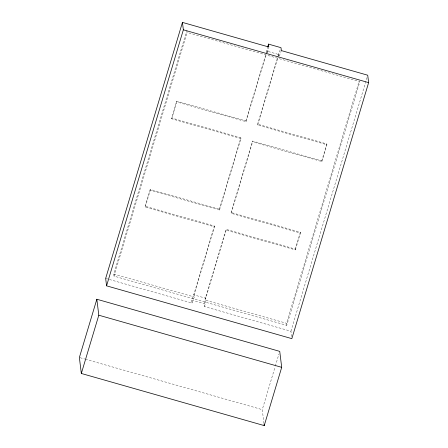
<?xml version="1.0" encoding="UTF-8"?>
<svg xmlns="http://www.w3.org/2000/svg" width="448" height="448" viewBox="0 0 448 448"><rect width="100%" height="100%" fill="white"/><g stroke="black" fill="none" stroke-linecap="round" stroke-linejoin="round"><path stroke-width="0.34" stroke-dasharray="2.24 1.68" d="M291.592 336.622L290.931 331.229L204.562 306.611L204.21 303.699L205.632 297.422L226.05 229.331L295.277 249.066L295.383 249.894L226.156 230.166L226.05 229.331M204.562 306.611L205.99 300.334L205.632 297.422M266.437 52.377L267.602 47.874M267.534 52.668L268.671 47.645M186.866 30.346L187.118 32.424L359.862 81.665L286.77 325.366L114.027 276.125L113.77 274.047L186.463 31.685M114.027 276.125L187.118 32.424M226.156 230.166L205.733 298.25L194.04 294.918L214.463 226.834L145.236 207.099L145.135 206.265L150.186 189.42L219.414 209.154L219.514 209.983L150.287 190.254L150.186 189.42M219.514 209.983L240.946 138.538L171.718 118.804L171.618 117.975L176.669 101.125L245.896 120.859L245.997 121.688L176.77 101.959L176.669 101.125M145.236 207.099L150.287 190.254M171.718 118.804L176.77 101.959M105.661 278.421L192.024 303.038L191.666 300.126L193.939 294.084L214.362 225.999L145.135 206.265M219.414 209.154L240.845 137.704L171.618 117.975M245.896 120.859L266.235 53.043M245.997 121.688L266.14 54.538M266.336 53.878L267.137 51.218L278.824 54.55L278.426 55.877M295.383 249.894L300.434 233.05L231.207 213.315L231.106 212.486L252.532 141.036L321.759 160.77L321.866 161.605L252.638 141.87L252.532 141.036M321.866 161.605L326.917 144.754L257.69 125.026L257.589 124.191L277.928 56.375M278.124 55.714L280.314 49.493M231.207 213.315L252.638 141.87M257.69 125.026L278.23 56.543M295.277 249.066L300.334 232.215L231.106 212.486M321.759 160.77L326.816 143.926L257.589 124.191M286.77 325.366L286.513 323.282L359.206 80.92M263.973 423.517L262.265 409.64L275.122 366.783M275.324 366.111L278.936 354.06M290.931 331.229L367.119 77.218M279.311 56.028L281.355 50.59M192.024 303.038L194.298 297.002L193.939 294.084M113.77 274.047L194.298 297.002M205.99 300.334L286.513 323.282M191.666 300.126L204.21 303.699M80.041 357.7L84.75 359.038M85.422 359.234L262.265 409.64M326.816 143.926L326.917 144.754M278.723 53.715L279.082 56.633M300.334 232.215L300.434 233.05M267.03 50.383L267.389 53.295M240.845 137.704L240.946 138.538M214.362 225.999L214.463 226.834"/><path stroke-width="0.67" d="M267.742 47.247L268.458 44.106L280.997 47.678L281.355 50.59L367.718 75.208L368.631 82.622L291.844 338.643L106.568 285.835L105.661 278.421L182.448 22.4L268.811 47.018L268.458 44.106M96.841 299.247L79.369 357.504L81.329 373.47L264.225 425.6L281.702 367.338L279.742 351.378L96.841 299.247L98.801 315.207L81.329 373.47M106.568 285.835L183.355 29.814L182.448 22.4M183.355 29.814L368.631 82.622M98.801 315.207L281.702 367.338M264.057 424.211L264.225 425.6"/></g></svg>
